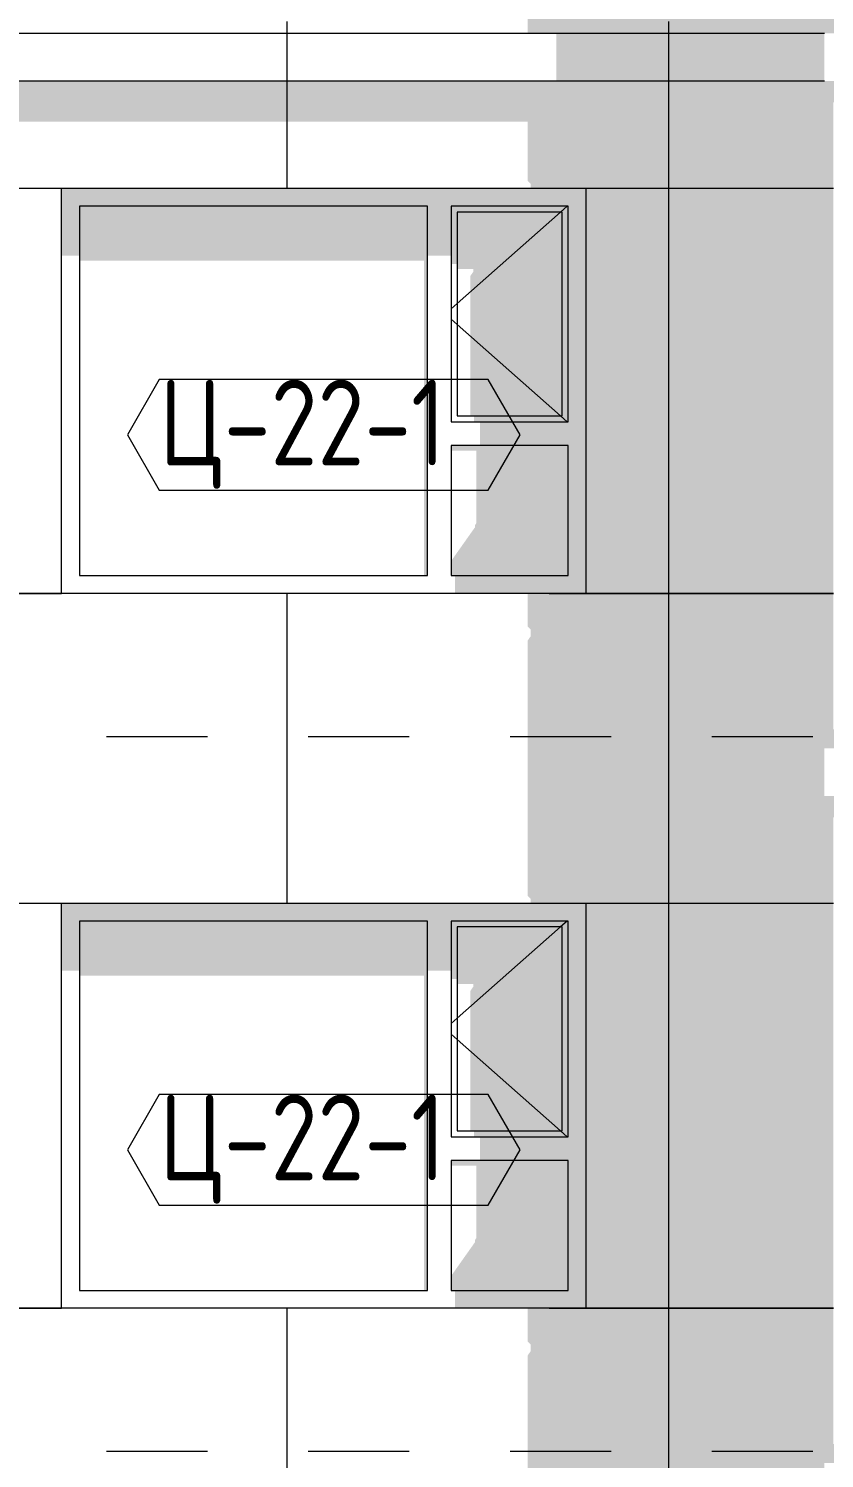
# Model space of a CAD drawing. Header units: millimetres. Extents: x 18162 to 7085488, y 72188 to 247925.
# Drawn here: x 5960420 to 5963758, y 124526 to 130526 of the extents above; entities that cross this region are included whole.
import ezdxf

# ---------------------------------------------------------------- set-up
doc = ezdxf.new("R2010")
doc.units = ezdxf.units.MM
doc.header["$MEASUREMENT"] = 0
doc.linetypes.add('Dashed', pattern=[423.333333, 211.666667, -211.666667])
doc.layers.add('Archicad Windows', color=7, linetype='Continuous')
doc.layers.add('Structural - Bearing', color=7, linetype='Continuous')
doc.styles.add('GENERATED_STYLE_3', font='', dxfattribs={"width": 0.8})
doc.styles.get('GENERATED_STYLE_3').set_extended_font_data('ISOCPEUR MON')

# ---------------------------------------------------------------- blocks, each defined once
blk = doc.blocks.new('*X2867', base_point=(6050603.8, 91556.2))
at = {"layer": 'Structural - Bearing', "color": 8, "linetype": 'Continuous', "lineweight": 13}
for p, q in [((5961503.8, 127456.2), (5961503.8, 126856.2)), ((5963103.8, 127456.2), (5963103.8, 125156.2)), ((5959903.8, 126856.2), (5960558.1, 126856.2)), ((5962758.1, 126856.2), (5963103.8, 126856.2)), ((5963103.8, 126856.2), (5963795.7, 126856.2)), ((5959903.8, 125156.2), (5960558.1, 125156.2)), ((5960558.1, 125156.2), (5959903.8, 125156.2)), ((5961503.8, 125156.2), (5961503.8, 124556.2)), ((5962603.8, 125156.2), (5963103.8, 125156.2)), ((5963103.8, 125156.2), (5962758.1, 125156.2)), ((5963103.8, 125156.2), (5963795.7, 125156.2)), ((5963103.8, 125156.2), (5963103.8, 124556.2)), ((5963795.7, 125156.2), (5963103.8, 125156.2)), ((5961503.8, 124556.2), (5961503.8, 124456.2)), ((5963103.8, 124556.2), (5963103.8, 124456.2))]:
    blk.add_line(p, q, dxfattribs=at)
blk = doc.blocks.new('*X2874', base_point=(6050603.8, 91556.2))
at = {"layer": 'Structural - Bearing', "color": 8, "linetype": 'Continuous', "lineweight": 13}
for p, q in [((5961503.8, 130306.2), (5961503.8, 129856.2)), ((5963103.8, 130306.2), (5963103.8, 128156.2)), ((5959903.8, 129856.2), (5960558.1, 129856.2)), ((5962758.1, 129856.2), (5963103.8, 129856.2)), ((5963103.8, 129856.2), (5963795.7, 129856.2)), ((5959903.8, 128156.2), (5960558.1, 128156.2)), ((5960558.1, 128156.2), (5959903.8, 128156.2)), ((5961503.8, 128156.2), (5961503.8, 127556.2)), ((5962603.8, 128156.2), (5963103.8, 128156.2)), ((5963103.8, 128156.2), (5962758.1, 128156.2)), ((5963103.8, 128156.2), (5963795.7, 128156.2)), ((5963103.8, 128156.2), (5963103.8, 127556.2)), ((5963795.7, 128156.2), (5963103.8, 128156.2)), ((5961503.8, 127556.2), (5961503.8, 127456.2)), ((5963103.8, 127556.2), (5963103.8, 127456.2))]:
    blk.add_line(p, q, dxfattribs=at)
blk = doc.blocks.new('*X2879', base_point=(6050603.8, 91556.2))
at = {"layer": 'Structural - Bearing', "color": 8, "linetype": 'Continuous', "lineweight": 13}
for p, q in [((5961503.8, 130506.2), (5961503.8, 130306.2)), ((5963103.8, 130506.2), (5963103.8, 130306.2))]:
    blk.add_line(p, q, dxfattribs=at)
blk = doc.blocks.new('*X2883', base_point=(6050603.8, 91556.2))
at = {"layer": 'Structural - Bearing', "color": 8, "linetype": 'Continuous', "lineweight": 13}
for p, q in [((5961503.8, 130556.2), (5961503.8, 130506.2)), ((5963103.8, 130556.2), (5963103.8, 130506.2))]:
    blk.add_line(p, q, dxfattribs=at)
blk = doc.blocks.new('Label_255_3', base_point=(5961658.1, 125587.1))
at = {"color": 13, "linetype": 'Continuous', "lineweight": 13, "flags": 128}
blk.add_lwpolyline([(5960834.2, 125821.3), (5960968.3, 125589.1), (5962347.9, 125589.1), (5962482, 125821.3), (5962347.9, 126053.6), (5960968.3, 126053.6)], close=True, dxfattribs=at)
at = {"color": 13, "lineweight": 13, "insert": (5960968.3, 126052.9), "char_height": 360, "attachment_point": 1, "style": 'GENERATED_STYLE_3'}
blk.add_mtext('\\A1;{\\pql;\\pt0,253000;\\fISOCPEUR MON|b0|i0|c0|p0;\\W0.800000;Ц-22-1\\fISOCPEUR MON|b0|i0|c0|p0;\\W0.800000;\\A1{\\H.66x;\\S^  ;}\\fISOCPEUR MON|b0|i0|c0|p0;\\W0.800000;\\fISOCPEUR MON|b0|i0|c0|p0;\\W0.800000;\\A1{\\H.66x;\\S^  ;}\\fISOCPEUR MON|b0|i0|c0|p0;\\W0.800000; \\fISOCPEUR MON|b0|i0|c0|p0;\\W0.800000;\\fISOCPEUR MON|b0|i0|c0|p0;\\W0.800000;\\fISOCPEUR MON|b0|i0|c0|p0;\\W0.800000;\\fISOCPEUR MON|b0|i0|c0|p0;\\W0.800000;\\fISOCPEUR MON|b0|i0|c0|p0;\\W0.800000;\\fISOCPEUR MON|b0|i0|c0|p0;\\W0.800000;\\fISOCPEUR MON|b0|i0|c0|p0;\\W0.800000;\\fISOCPEUR MON|b0|i0|c0|p0;\\W0.800000;\\fISOCPEUR MON|b0|i0|c0|p0;\\W0.800000;\\fISOCPEUR MON|b0|i0|c0|p0;\\W0.800000;\\fISOCPEUR MON|b0|i0|c0|p0;\\W0.800000;\\fISOCPEUR MON|b0|i0|c0|p0;\\W0.800000;\\fISOCPEUR MON|b0|i0|c0|p0;\\W0.800000;\\fISOCPEUR MON|b0|i0|c0|p0;\\W0.800000;\\fISOCPEUR MON|b0|i0|c0|p0;\\W0.800000;\\fISOCPEUR MON|b0|i0|c0|p0;\\W0.800000;\\fISOCPEUR MON|b0|i0|c0|p0;\\W0.800000;\\fISOCPEUR MON|b0|i0|c0|p0;\\W0.800000;\\fISOCPEUR MON|b0|i0|c0|p0;\\W0.800000;\\fISOCPEUR MON|b0|i0|c0|p0;\\W0.800000;\\fISOCPEUR MON|b0|i0|c0|p0;\\W0.800000;\\fISOCPEUR MON|b0|i0|c0|p0;\\W0.800000;\\fISOCPEUR MON|b0|i0|c0|p0;\\W0.800000;\\fISOCPEUR MON|b0|i0|c0|p0;\\W0.800000;\\fISOCPEUR MON|b0|i0|c0|p0;\\W0.800000;\\fISOCPEUR MON|b0|i0|c0|p0;\\W0.800000;\\fISOCPEUR MON|b0|i0|c0|p0;\\W0.800000;\\fISOCPEUR MON|b0|i0|c0|p0;\\W0.800000;\\fISOCPEUR MON|b0|i0|c0|p0;\\W0.800000;\\fISOCPEUR MON|b0|i0|c0|p0;\\W0.800000;\\fISOCPEUR MON|b0|i0|c0|p0;\\W0.800000;\\fISOCPEUR MON|b0|i0|c0|p0;\\W0.800000;\\fISOCPEUR MON|b0|i0|c0|p0;\\W0.800000;\\fISOCPEUR MON|b0|i0|c0|p0;\\W0.800000;\\fISOCPEUR MON|b0|i0|c0|p0;\\W0.800000;\\fISOCPEUR MON|b0|i0|c0|p0;\\W0.800000;\\fISOCPEUR MON|b0|i0|c0|p0;\\W0.800000;\\fISOCPEUR MON|b0|i0|c0|p0;\\W0.800000;\\fISOCPEUR MON|b0|i0|c0|p0;\\W0.800000;\\fISOCPEUR MON|b0|i0|c0|p0;\\W0.800000;\\fISOCPEUR MON|b0|i0|c0|p0;\\W0.800000;\\fISOCPEUR MON|b0|i0|c0|p0;\\W0.800000;\\fISOCPEUR MON|b0|i0|c0|p0;\\W0.800000;}', dxfattribs=at)
blk = doc.blocks.new('Label_257_3', base_point=(5961658.1, 128587.1))
at = {"color": 13, "linetype": 'Continuous', "lineweight": 13, "flags": 128}
blk.add_lwpolyline([(5960834.2, 128821.3), (5960968.3, 128589.1), (5962347.9, 128589.1), (5962482, 128821.3), (5962347.9, 129053.6), (5960968.3, 129053.6)], close=True, dxfattribs=at)
at = {"color": 13, "lineweight": 13, "insert": (5960968.3, 129052.9), "char_height": 360, "attachment_point": 1, "style": 'GENERATED_STYLE_3'}
blk.add_mtext('\\A1;{\\pql;\\pt0,253000;\\fISOCPEUR MON|b0|i0|c0|p0;\\W0.800000;Ц-22-1\\fISOCPEUR MON|b0|i0|c0|p0;\\W0.800000;\\A1{\\H.66x;\\S^  ;}\\fISOCPEUR MON|b0|i0|c0|p0;\\W0.800000;\\fISOCPEUR MON|b0|i0|c0|p0;\\W0.800000;\\A1{\\H.66x;\\S^  ;}\\fISOCPEUR MON|b0|i0|c0|p0;\\W0.800000; \\fISOCPEUR MON|b0|i0|c0|p0;\\W0.800000;\\fISOCPEUR MON|b0|i0|c0|p0;\\W0.800000;\\fISOCPEUR MON|b0|i0|c0|p0;\\W0.800000;\\fISOCPEUR MON|b0|i0|c0|p0;\\W0.800000;\\fISOCPEUR MON|b0|i0|c0|p0;\\W0.800000;\\fISOCPEUR MON|b0|i0|c0|p0;\\W0.800000;\\fISOCPEUR MON|b0|i0|c0|p0;\\W0.800000;\\fISOCPEUR MON|b0|i0|c0|p0;\\W0.800000;\\fISOCPEUR MON|b0|i0|c0|p0;\\W0.800000;\\fISOCPEUR MON|b0|i0|c0|p0;\\W0.800000;\\fISOCPEUR MON|b0|i0|c0|p0;\\W0.800000;\\fISOCPEUR MON|b0|i0|c0|p0;\\W0.800000;\\fISOCPEUR MON|b0|i0|c0|p0;\\W0.800000;\\fISOCPEUR MON|b0|i0|c0|p0;\\W0.800000;\\fISOCPEUR MON|b0|i0|c0|p0;\\W0.800000;\\fISOCPEUR MON|b0|i0|c0|p0;\\W0.800000;\\fISOCPEUR MON|b0|i0|c0|p0;\\W0.800000;\\fISOCPEUR MON|b0|i0|c0|p0;\\W0.800000;\\fISOCPEUR MON|b0|i0|c0|p0;\\W0.800000;\\fISOCPEUR MON|b0|i0|c0|p0;\\W0.800000;\\fISOCPEUR MON|b0|i0|c0|p0;\\W0.800000;\\fISOCPEUR MON|b0|i0|c0|p0;\\W0.800000;\\fISOCPEUR MON|b0|i0|c0|p0;\\W0.800000;\\fISOCPEUR MON|b0|i0|c0|p0;\\W0.800000;\\fISOCPEUR MON|b0|i0|c0|p0;\\W0.800000;\\fISOCPEUR MON|b0|i0|c0|p0;\\W0.800000;\\fISOCPEUR MON|b0|i0|c0|p0;\\W0.800000;\\fISOCPEUR MON|b0|i0|c0|p0;\\W0.800000;\\fISOCPEUR MON|b0|i0|c0|p0;\\W0.800000;\\fISOCPEUR MON|b0|i0|c0|p0;\\W0.800000;\\fISOCPEUR MON|b0|i0|c0|p0;\\W0.800000;\\fISOCPEUR MON|b0|i0|c0|p0;\\W0.800000;\\fISOCPEUR MON|b0|i0|c0|p0;\\W0.800000;\\fISOCPEUR MON|b0|i0|c0|p0;\\W0.800000;\\fISOCPEUR MON|b0|i0|c0|p0;\\W0.800000;\\fISOCPEUR MON|b0|i0|c0|p0;\\W0.800000;\\fISOCPEUR MON|b0|i0|c0|p0;\\W0.800000;\\fISOCPEUR MON|b0|i0|c0|p0;\\W0.800000;\\fISOCPEUR MON|b0|i0|c0|p0;\\W0.800000;\\fISOCPEUR MON|b0|i0|c0|p0;\\W0.800000;\\fISOCPEUR MON|b0|i0|c0|p0;\\W0.800000;\\fISOCPEUR MON|b0|i0|c0|p0;\\W0.800000;\\fISOCPEUR MON|b0|i0|c0|p0;\\W0.800000;}', dxfattribs=at)

msp = doc.modelspace()

# ---------------------------------------------------------------- hatches: boundary and pattern name
at = {"layer": 'Archicad Windows', "linetype": 'Continuous', "lineweight": 0}
for points in [[(5962093.1, 129781.2), (5962193.1, 129781.2), (5962683.1, 129781.2), (5962758.1, 129781.2), (5962758.1, 129856.2), (5960558.1, 129856.2), (5960558.1, 129781.2), (5960633.1, 129781.2)], [(5960558.1, 129781.2), (5960558.1, 129573.3), (5960633.1, 129573.3), (5960633.1, 129781.2)], [(5962093.1, 129781.2), (5960633.1, 129781.2), (5960633.1, 129552.1), (5962078.1, 129552.1), (5962078.1, 128231.2), (5962093.1, 128231.2)], [(5962093.1, 129781.2), (5962093.1, 129573.3), (5962193.1, 129573.3), (5962193.1, 129781.2)], [(5962683.1, 129781.2), (5962193.1, 129781.2), (5962193.1, 129756.2), (5962218.1, 129756.2), (5962658.1, 129756.2), (5962683.1, 129756.2)], [(5962683.1, 128876.2), (5962683.1, 128776.2), (5962683.1, 128231.2), (5962758.1, 128231.2), (5962758.1, 129781.2), (5962683.1, 129781.2)], [(5962193.1, 129756.2), (5962193.1, 129538), (5962218.1, 129538), (5962218.1, 129756.2)], [(5962218.1, 129756.2), (5962218.1, 129516.8), (5962285.7, 129516.8), (5962285.7, 129506.1), (5962273.1, 129488.3), (5962273.1, 128901.2), (5962658.1, 128901.2), (5962658.1, 129756.2)], [(5962658.1, 128901.2), (5962683.1, 128901.2), (5962683.1, 129756.2), (5962658.1, 129756.2)], [(5962683.1, 128901.2), (5962288.1, 128901.2), (5962288.1, 128876.2), (5962683.1, 128876.2)], [(5962313.1, 128876.2), (5962313.1, 128776.2), (5962683.1, 128776.2), (5962683.1, 128876.2)], [(5962293.1, 128434.4), (5962193.1, 128292.9), (5962193.1, 128231.2), (5962683.1, 128231.2), (5962683.1, 128776.2), (5962193.1, 128776.2), (5962193.1, 128755), (5962298.1, 128755), (5962298.1, 128450.7), (5962293.1, 128443.6)], [(5962208.1, 128156.2), (5962758.1, 128156.2), (5962758.1, 128231.2), (5962208.1, 128231.2)], [(5962093.1, 126781.2), (5962193.1, 126781.2), (5962683.1, 126781.2), (5962758.1, 126781.2), (5962758.1, 126856.2), (5960558.1, 126856.2), (5960558.1, 126781.2), (5960633.1, 126781.2)], [(5960558.1, 126573.3), (5960633.1, 126573.3), (5960633.1, 126781.2), (5960558.1, 126781.2)], [(5962093.1, 126781.2), (5960633.1, 126781.2), (5960633.1, 126552.1), (5962078.1, 126552.1), (5962078.1, 125231.2), (5962093.1, 125231.2)], [(5962093.1, 126781.2), (5962093.1, 126573.3), (5962193.1, 126573.3), (5962193.1, 126781.2)], [(5962683.1, 126781.2), (5962193.1, 126781.2), (5962193.1, 126756.2), (5962218.1, 126756.2), (5962658.1, 126756.2), (5962683.1, 126756.2)], [(5962683.1, 125876.2), (5962683.1, 125776.2), (5962683.1, 125231.2), (5962758.1, 125231.2), (5962758.1, 126781.2), (5962683.1, 126781.2)], [(5962218.1, 126756.2), (5962193.1, 126756.2), (5962193.1, 126538), (5962218.1, 126538)], [(5962658.1, 126756.2), (5962218.1, 126756.2), (5962218.1, 126516.8), (5962285.7, 126516.8), (5962285.7, 126506.1), (5962273.1, 126488.3), (5962273.1, 125901.2), (5962658.1, 125901.2)], [(5962658.1, 125901.2), (5962683.1, 125901.2), (5962683.1, 126756.2), (5962658.1, 126756.2)], [(5962683.1, 125901.2), (5962288.1, 125901.2), (5962288.1, 125876.2), (5962683.1, 125876.2)], [(5962683.1, 125876.2), (5962313.1, 125876.2), (5962313.1, 125776.2), (5962683.1, 125776.2)], [(5962293.1, 125434.4), (5962193.1, 125292.9), (5962193.1, 125231.2), (5962683.1, 125231.2), (5962683.1, 125776.2), (5962193.1, 125776.2), (5962193.1, 125755), (5962298.1, 125755), (5962298.1, 125450.7), (5962293.1, 125443.6)], [(5962208.1, 125156.2), (5962758.1, 125156.2), (5962758.1, 125231.2), (5962208.1, 125231.2)]]:
    msp.add_hatch(color=49, dxfattribs=at).paths.add_polyline_path(points)
at = {"layer": 'Structural - Bearing', "linetype": 'Continuous', "lineweight": 0}
for points in [[(5962513.1, 131017.7), (5962525.7, 131005.1), (5962525.7, 130975.5), (5962513.1, 130957.7), (5962513.1, 130506.2), (5966994, 130506.2), (5967008.1, 130526.2), (5963808.1, 130526.2), (5963808.1, 130586.2), (5963795.7, 130586.2), (5963795.7, 133216.2), (5963808.1, 133216.2), (5963808.1, 133276.2), (5967008.1, 133276.2), (5967008.1, 133235.5), (5967058.1, 133306.2), (5963758.1, 133306.2), (5963758.1, 133456.2), (5962513.1, 133456.2), (5962513.1, 132887.7), (5962525.7, 132875.1), (5962525.7, 132856.2), (5962758.1, 132856.2), (5962758.1, 131156.2), (5962513.1, 131156.2)], [(5962633.5, 130306.2), (5963758.1, 130306.2), (5963758.1, 130456.2), (5963758.1, 130506.2), (5962633.5, 130506.2)], [(5958758.1, 130135.9), (5962513.1, 130135.9), (5962513.1, 129887.7), (5962525.7, 129875.1), (5962525.7, 129856.2), (5962758.1, 129856.2), (5962758.1, 128156.2), (5962513.1, 128156.2), (5962513.1, 128017.7), (5962525.7, 128005.1), (5962525.7, 127975.5), (5962513.1, 127957.7), (5962513.1, 127456.2), (5963758.1, 127456.2), (5963758.1, 127506.2), (5966994, 127506.2), (5967008.1, 127526.2), (5963808.1, 127526.2), (5963808.1, 127586.2), (5963795.7, 127586.2), (5963795.7, 130216.2), (5963808.1, 130216.2), (5963808.1, 130276.2), (5967008.1, 130276.2), (5967008.1, 130216.2), (5967020.5, 130216.2), (5967020.5, 130135.9), (5972308, 130135.9), (5972308.1, 130136.1), (5972308.1, 130306.2), (5966990.5, 130306.2), (5963758.1, 130306.2), (5958758.1, 130306.2)], [(5962513.1, 125156.2), (5962513.1, 125017.7), (5962525.7, 125005.1), (5962525.7, 124975.5), (5962513.1, 124957.7), (5962513.1, 124456.2), (5963758.1, 124456.2), (5963758.1, 124506.2), (5966994, 124506.2), (5967008.1, 124526.2), (5963808.1, 124526.2), (5963808.1, 124586.2), (5963795.7, 124586.2), (5963795.7, 127216.2), (5963808.1, 127216.2), (5963808.1, 127276.2), (5967008.1, 127276.2), (5967008.1, 127235.5), (5967058.1, 127306.2), (5963758.1, 127306.2), (5963758.1, 127456.2), (5962513.1, 127456.2), (5962513.1, 126887.7), (5962525.7, 126875.1), (5962525.7, 126856.2), (5962758.1, 126856.2), (5962758.1, 125156.2)]]:
    msp.add_hatch(color=49, dxfattribs=at).paths.add_polyline_path(points)

# ---------------------------------------------------------------- linework, layer by layer
at = {"color": 8, "linetype": 'Dashed', "lineweight": 13, "ltscale": 2}
for p, q in [((5948046.5, 127556.2), (5978885, 127556.2)), ((5948046.5, 124556.2), (5978885, 124556.2))]:
    msp.add_line(p, q, dxfattribs=at)
at = {"layer": 'Archicad Windows', "color": 7, "linetype": 'Continuous', "lineweight": 13}
for p, q in [((5960558.1, 128156.2), (5960558.1, 129856.2)), ((5960558.1, 129856.2), (5962758.1, 129856.2)), ((5962758.1, 129856.2), (5962758.1, 128156.2)), ((5962758.1, 128156.2), (5960558.1, 128156.2)), ((5960558.1, 125156.2), (5960558.1, 126856.2)), ((5960558.1, 126856.2), (5962758.1, 126856.2)), ((5962758.1, 126856.2), (5962758.1, 125156.2)), ((5962758.1, 125156.2), (5960558.1, 125156.2))]:
    msp.add_line(p, q, dxfattribs=at)
at = {"layer": 'Archicad Windows', "color": 7, "linetype": 'Continuous', "lineweight": 9}
for p, q in [((5960633.1, 129781.2), (5960633.1, 128231.2)), ((5962093.1, 129781.2), (5960633.1, 129781.2)), ((5962093.1, 128231.2), (5962093.1, 129781.2)), ((5962193.1, 129781.2), (5962193.1, 128876.2)), ((5962683.1, 129781.2), (5962193.1, 129781.2)), ((5962679.8, 129781.2), (5962651.6, 129756.2)), ((5962683.1, 128876.2), (5962683.1, 129781.2)), ((5962218.1, 129756.2), (5962218.1, 128901.2)), ((5962658.1, 129756.2), (5962218.1, 129756.2)), ((5962651.6, 129756.2), (5962218.1, 129372.9)), ((5962658.1, 128901.2), (5962658.1, 129756.2)), ((5962218.1, 129372.9), (5962193.1, 129350.8)), ((5962218.1, 129284.5), (5962193.1, 129306.6)), ((5962651.6, 128901.2), (5962218.1, 129284.5)), ((5962218.1, 128901.2), (5962658.1, 128901.2)), ((5962679.8, 128876.2), (5962651.6, 128901.2)), ((5962193.1, 128876.2), (5962683.1, 128876.2)), ((5962193.1, 128776.2), (5962193.1, 128231.2)), ((5962683.1, 128776.2), (5962193.1, 128776.2)), ((5962683.1, 128231.2), (5962683.1, 128776.2)), ((5960633.1, 128231.2), (5962093.1, 128231.2)), ((5962193.1, 128231.2), (5962683.1, 128231.2)), ((5960633.1, 126781.2), (5960633.1, 125231.2)), ((5962093.1, 126781.2), (5960633.1, 126781.2)), ((5962093.1, 125231.2), (5962093.1, 126781.2)), ((5962193.1, 126781.2), (5962193.1, 125876.2)), ((5962683.1, 126781.2), (5962193.1, 126781.2)), ((5962679.8, 126781.2), (5962651.6, 126756.2)), ((5962683.1, 125876.2), (5962683.1, 126781.2)), ((5962218.1, 126756.2), (5962218.1, 125901.2)), ((5962658.1, 126756.2), (5962218.1, 126756.2)), ((5962651.6, 126756.2), (5962218.1, 126372.9)), ((5962658.1, 125901.2), (5962658.1, 126756.2)), ((5962218.1, 126372.9), (5962193.1, 126350.8)), ((5962218.1, 126284.5), (5962193.1, 126306.6)), ((5962651.6, 125901.2), (5962218.1, 126284.5)), ((5962218.1, 125901.2), (5962658.1, 125901.2)), ((5962679.8, 125876.2), (5962651.6, 125901.2)), ((5962193.1, 125876.2), (5962683.1, 125876.2)), ((5962193.1, 125776.2), (5962193.1, 125231.2)), ((5962683.1, 125776.2), (5962193.1, 125776.2)), ((5962683.1, 125231.2), (5962683.1, 125776.2)), ((5960633.1, 125231.2), (5962093.1, 125231.2)), ((5962193.1, 125231.2), (5962683.1, 125231.2))]:
    msp.add_line(p, q, dxfattribs=at)
at = {"layer": 'Structural - Bearing', "color": 7, "linetype": 'Continuous', "lineweight": 13}
for p, q in [((5963758.1, 130506.2), (5953488.4, 130506.2)), ((5963758.1, 130306.2), (5953488.4, 130306.2))]:
    msp.add_line(p, q, dxfattribs=at)

# ---------------------------------------------------------------- block references
at = {"color": 12, "linetype": 'Continuous', "lineweight": 13}
for name, p in [('Label_257_3', (5961658.1, 128587.1)), ('Label_255_3', (5961658.1, 125587.1))]:
    msp.add_blockref(name, p, dxfattribs=at)
at = {"layer": 'Structural - Bearing', "lineweight": 0}
for name in ['*X2883', '*X2879', '*X2874', '*X2867']:
    msp.add_blockref(name, (6050603.8, 91556.2), dxfattribs=at)

doc.saveas('drawing.dxf')
